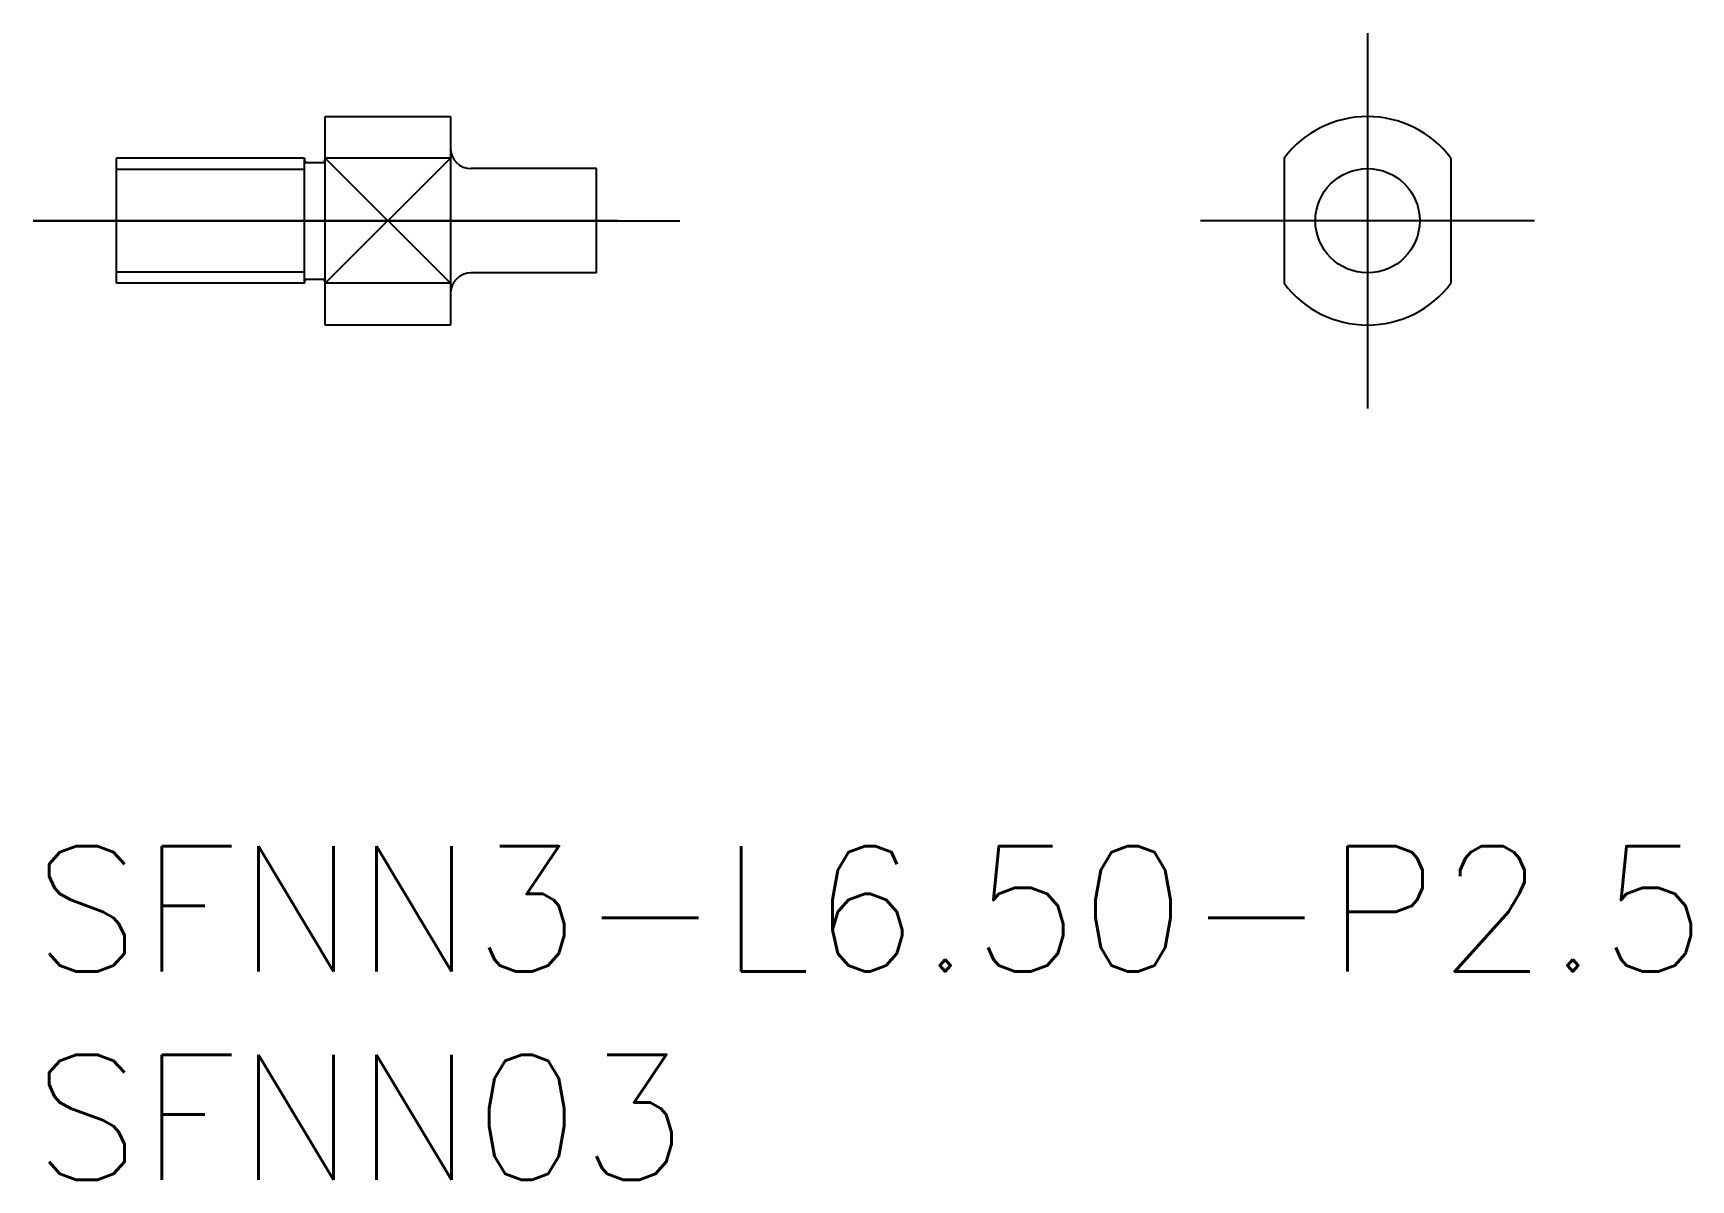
# Model space of a CAD drawing. Extents: x -2 to 37.7, y -23 to 4.5.
import ezdxf

# ---------------------------------------------------------------- set-up
doc = ezdxf.new("R2010")
doc.units = 0
doc.linetypes.add('CENTER', pattern=[50.8, 31.75, -6.35, 6.35, -6.35])
doc.layers.get('0').update_dxf_attribs({"linetype": 'CONTINUOUS'})
doc.layers.add('CENTER', color=1, linetype='CENTER')
doc.styles.get("Standard").update_dxf_attribs({"font": 'txt.shx', "height": 3, "bigfont": 'bigfont.shx'})

msp = doc.modelspace()

# ---------------------------------------------------------------- linework, layer by layer
at = {"color": 7, "linetype": 'CONTINUOUS'}
for p, q in [((5, 2.5), (8, 2.5)), ((5, -2.5), (5, 2.5)), ((8, 2.5), (8, -2.5)), ((4.5, 1.5), (0, 1.5)), ((0, -1.5), (0, 1.5)), ((4.5, -1.5), (4.5, 1.5)), ((4.527, 1.4), (4.973, 1.4)), ((8, 1.5), (5, 1.5)), ((11.5, 1.25), (8.5, 1.25)), ((11.5, -1.25), (11.5, 1.25)), ((27.98, 1.5), (27.98, -1.5)), ((31.98, 1.5), (31.98, -1.5)), ((4.5, -1.5), (0, -1.5)), ((4.527, -1.4), (4.973, -1.4)), ((8, -1.5), (5, -1.5)), ((11.5, -1.25), (8.5, -1.25)), ((8, -2.5), (5, -2.5))]:
    msp.add_line(p, q, dxfattribs=at)
at = {"color": 3, "linetype": 'CONTINUOUS'}
for p, q in [((4.5, 1.23), (0, 1.23)), ((5, 1.5), (8, -1.5)), ((5, -1.5), (8, 1.5)), ((4.5, -1.23), (0, -1.23))]:
    msp.add_line(p, q, dxfattribs=at)
at = {"color": 7, "linetype": 'CONTINUOUS'}
msp.add_circle((29.98, 0), 1.25, dxfattribs=at)
for centre, radius, start, end in [((29.98, 0), 2.5, 36.8699, 143.1301), ((8.5, 1.75), 0.5, 180, 270), ((4.7, 1.5), 0.2, 180, 210), ((4.8, 1.5), 0.2, 330, 0), ((4.7, -1.5), 0.2, 150, 180), ((4.8, -1.5), 0.2, 360, 30), ((8.5, -1.75), 0.5, 90, 180), ((29.98, 0), 2.5, 216.8699, 323.1301)]:
    msp.add_arc(centre, radius, start, end, dxfattribs=at)
at = {"layer": 'CENTER', "color": 1, "linetype": 'CENTER'}
for p, q in [((29.98, 4.5), (29.98, -4.5)), ((-2, 0), (13.5, 0)), ((12, 0), (-2, 0)), ((33.98, 0), (25.98, 0))]:
    msp.add_line(p, q, dxfattribs=at)

# ---------------------------------------------------------------- texts
at = {"color": 7, "linetype": 'CONTINUOUS'}
for s, p in [('SFNN3-L6.50-P2.5', (-2, -18)), ('SFNN03', (-2, -23))]:
    msp.add_text(s, height=3, dxfattribs=at).set_placement(p)

doc.saveas('drawing.dxf')
